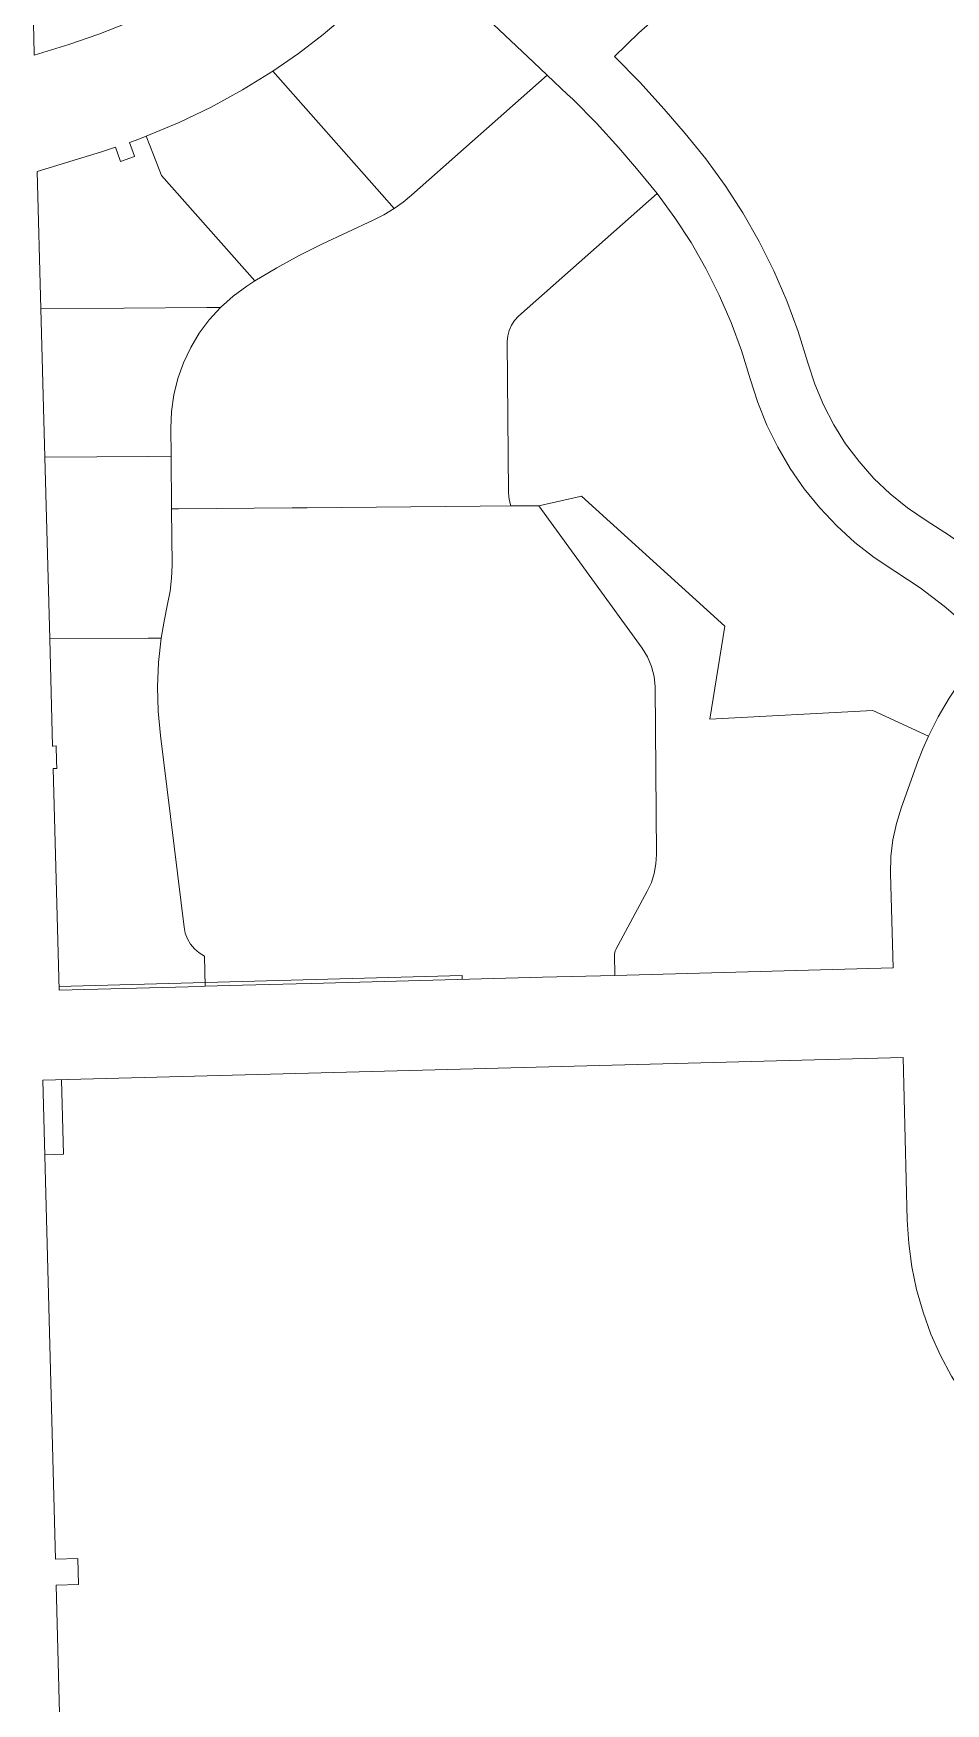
# Model space of a CAD drawing. Header units: feet. Extents: x 865220 to 2841409, y -2240498 to 948907.
# Drawn here: x 2828234 to 2829455, y 944802 to 947038 of the extents above; entities that cross this region are included whole.
import ezdxf

# ---------------------------------------------------------------- set-up
doc = ezdxf.new("R2010")
doc.units = ezdxf.units.FT
doc.header["$LTSCALE"] = 0.015
doc.header["$MEASUREMENT"] = 0
doc.layers.add('Dakota County Parcels', color=7, linetype='Continuous')

msp = doc.modelspace()

# ---------------------------------------------------------------- linework, layer by layer
at = {"layer": 'Dakota County Parcels', "lineweight": 5}
for p, q in [((2828235.3, 947008.7), (2828281.4, 947022.8)), ((2828554.5, 946987.4), (2828700.6, 946822)), ((2828921.9, 946982), (2828740.3, 946821.2)), ((2828949.1, 946956.2), (2828921.9, 946982)), ((2828949.1, 946956.2), (2828956, 946949.7)), ((2829078.3, 946936.6), (2829106.5, 946904)), ((2828325.5, 946879.5), (2828344.1, 946885.4)), ((2828344.1, 946885.4), (2828350.6, 946866.5)), ((2829017.7, 946884.5), (2829038.6, 946860.2)), ((2828325.5, 946879.5), (2828239.4, 946853)), ((2828350.6, 946866.5), (2828369.5, 946873)), ((2828244.3, 946669), (2828239.4, 946853)), ((2828530.6, 946706.4), (2828405.7, 946847.7)), ((2829038.6, 946860.2), (2829045.8, 946851.8)), ((2829045.8, 946851.8), (2829069.1, 946823.3)), ((2828700.6, 946822), (2828717, 946803.3)), ((2828883.5, 946659.3), (2829069.1, 946823.3)), ((2828689, 946787.6), (2828620.4, 946755.5)), ((2828530.6, 946706.4), (2828519.7, 946699.4)), ((2828244.3, 946669), (2828466.2, 946670.8)), ((2828249.6, 946470.5), (2828244.3, 946669)), ((2828466.2, 946670.8), (2828484.7, 946671)), ((2828870, 946422.7), (2828868.3, 946625.2)), ((2828418.2, 946509.4), (2828418.5, 946471.9)), ((2828249.6, 946470.5), (2828388.7, 946471.6)), ((2828256, 946227.1), (2828249.6, 946470.5)), ((2828388.7, 946471.6), (2828418.5, 946471.9)), ((2828418.5, 946471.9), (2828419.1, 946401.4)), ((2828910.7, 946405.5), (2828967.8, 946418.3)), ((2828967.8, 946418.3), (2829159.7, 946244.4)), ((2828419.1, 946401.4), (2828419.7, 946326.1)), ((2828600.7, 946402.9), (2828580.7, 946402.7)), ((2828832, 946404.8), (2828600.7, 946402.9)), ((2828873, 946405.2), (2828832, 946404.8)), ((2828910.7, 946405.5), (2828873, 946405.2)), ((2829049, 946215), (2828910.7, 946405.5)), ((2829159.7, 946244.4), (2829139.3, 946119.8)), ((2828256, 946227.1), (2828387.9, 946228.2)), ((2828259.8, 946083.8), (2828256, 946227.1)), ((2828387.9, 946228.2), (2828405.3, 946228.4)), ((2829068, 945938.6), (2829066.1, 946162.9)), ((2829139.3, 946119.8), (2829357.8, 946131.3)), ((2829357.8, 946131.3), (2829432, 946097.1)), ((2828404.1, 946097.7), (2828435.8, 945841.3)), ((2829395.8, 946001.8), (2829417.9, 946062.9)), ((2828260.6, 946053.8), (2828265.6, 946053.9)), ((2828268.5, 945757.1), (2828260.6, 946053.8)), ((2829384.8, 945786.7), (2829381.4, 945913.2)), ((2829013.6, 945811.6), (2829055.8, 945889.7)), ((2828463.1, 945802.7), (2828464.1, 945762.2)), ((2829012.3, 945776.8), (2829012, 945805.3)), ((2828268.3, 945762.1), (2828808.1, 945776.4)), ((2828606, 945766), (2828586, 945765.5)), ((2828915.3, 945774.2), (2828606, 945766)), ((2828808.1, 945776.4), (2828808.2, 945771.4)), ((2829012.3, 945776.8), (2828915.3, 945774.2)), ((2829384.8, 945786.7), (2829012.3, 945776.8)), ((2828458.7, 945762.1), (2828268.5, 945757.1)), ((2828464.1, 945762.2), (2828458.7, 945762.1)), ((2828496.2, 945763.1), (2828464.1, 945762.2)), ((2828586, 945765.5), (2828496.2, 945763.1)), ((2828246.7, 945636.5), (2829398, 945667)), ((2829398, 945667), (2829403.7, 945449.2)), ((2828263.7, 944995.3), (2828246.7, 945636.5)), ((2828271.7, 945637.1), (2828274.3, 945537.2)), ((2828249.3, 945536.5), (2828274.3, 945537.2)), ((2828293.7, 944996.1), (2828263.7, 944995.3)), ((2828294.6, 944961.1), (2828293.7, 944996.1)), ((2828264.6, 944960.4), (2828294.6, 944961.1)), ((2828274.5, 944588.8), (2828264.6, 944960.4))]:
    msp.add_line(p, q, dxfattribs=at)
for points in [[(2828281.4, 947022.8), (2828321.9, 947036.6), (2828361.6, 947052.6), (2828400.2, 947070.9), (2828437.8, 947091.4), (2828474.1, 947114), (2828509, 947138.7), (2828542.5, 947165.3), (2828574.4, 947193.8), (2828604.5, 947224.1), (2828632.9, 947256.1)], [(2828741.5, 947152.3), (2828713.7, 947121.2), (2828684.4, 947091.5), (2828653.8, 947063.3), (2828621.9, 947036.4), (2828588.8, 947011.1), (2828554.5, 946987.4)], [(2828921.9, 946982), (2828904.1, 946998.7), (2828741.5, 947152.3)], [(2829113.8, 947097.1), (2829078.4, 947068.7), (2829044.3, 947038.7), (2829011.7, 947007.1)], [(2828234.2, 947049.4), (2828234.6, 947033.2), (2828235.3, 947008.7)], [(2829011.7, 947007.1), (2829045.9, 946972.6), (2829078.3, 946936.6)], [(2828554.5, 946987.4), (2828514, 946962.2), (2828472.2, 946939.3), (2828429.2, 946918.6), (2828385.3, 946900.2)], [(2828956, 946949.7), (2828987.6, 946917.8), (2829017.7, 946884.5)], [(2828385.3, 946900.2), (2828375.4, 946896.4), (2828363, 946891.9)], [(2828369.5, 946873), (2828369.3, 946873.4), (2828363, 946891.9)], [(2828405.7, 946847.7), (2828395, 946875.1), (2828385.3, 946900.2)], [(2829106.5, 946904), (2829134.2, 946869.9), (2829160, 946834.4), (2829183.8, 946797.5), (2829205.5, 946759.4), (2829225.1, 946720.1), (2829242.5, 946679.8), (2829257.7, 946638.6), (2829270.6, 946596.7)], [(2828740.3, 946821.2), (2828729, 946811.9), (2828717, 946803.3)], [(2829069.1, 946823.3), (2829092.6, 946791.1), (2829114.4, 946757.7), (2829134.2, 946723.1), (2829152.1, 946687.4), (2829168, 946650.8), (2829181.8, 946613.4), (2829193.5, 946575.3)], [(2828717, 946803.3), (2828703.3, 946794.9), (2828689, 946787.6)], [(2828620.4, 946755.5), (2828589.8, 946740.4), (2828559.8, 946724), (2828530.6, 946706.4)], [(2828519.7, 946699.4), (2828501.5, 946686.1), (2828484.7, 946671)], [(2828484.7, 946671), (2828469.6, 946654.4), (2828456.2, 946636.4), (2828444.7, 946617.2), (2828435.1, 946596.9), (2828427.6, 946575.8), (2828422.3, 946554), (2828419.1, 946531.8), (2828418.2, 946509.4)], [(2828868.3, 946625.2), (2828868.9, 946632.8), (2828870.8, 946640.3), (2828873.9, 946647.3), (2828878.2, 946653.7), (2828883.5, 946659.3)], [(2829270.6, 946596.7), (2829279.8, 946568.1), (2829291.4, 946540.5), (2829305.2, 946513.8), (2829321.1, 946488.5), (2829339.1, 946464.5), (2829359.1, 946442.1), (2829380.8, 946421.4), (2829404.1, 946402.6), (2829429, 946385.8)], [(2829193.5, 946575.3), (2829203.5, 946543.9), (2829215.9, 946513.3), (2829230.4, 946483.7), (2829247.1, 946455.3), (2829265.9, 946428.2), (2829286.7, 946402.6), (2829309.3, 946378.7), (2829333.7, 946356.4), (2829359.6, 946336.1), (2829387, 946317.7)], [(2828870, 946422.7), (2828870.8, 946413.8), (2828873, 946405.2)], [(2828580.7, 946402.7), (2828428.4, 946401.5), (2828419.1, 946401.4)], [(2829429, 946385.8), (2829460.1, 946365.5), (2829490.3, 946343.6), (2829519.2, 946320.2), (2829547, 946295.5), (2829573.5, 946269.3)], [(2828419.7, 946326.1), (2828419.1, 946308.5), (2828417.2, 946291), (2828413.8, 946273.7)], [(2829387, 946317.7), (2829420.8, 946295.4), (2829453.2, 946271.1), (2829484, 946244.8), (2829513.2, 946216.6)], [(2828413.8, 946273.7), (2828409, 946251.1), (2828405.3, 946228.4)], [(2828405.3, 946228.4), (2828401.8, 946195.8), (2828400.4, 946163), (2828401.2, 946130.3), (2828404.1, 946097.7)], [(2829066.1, 946162.9), (2829064.9, 946176.8), (2829061.6, 946190.3), (2829056.2, 946203.2), (2829049, 946215)], [(2829432, 946097.1), (2829445, 946123.1), (2829459.7, 946148.1), (2829476, 946172.1), (2829493.9, 946195), (2829513.2, 946216.6)], [(2828264.8, 946083.9), (2828260.5, 946083.8), (2828259.8, 946083.8)], [(2828265.6, 946053.9), (2828265.3, 946064.2), (2828264.8, 946083.9)], [(2829417.9, 946062.9), (2829424.6, 946080.2), (2829432, 946097.1)], [(2829381.4, 945913.2), (2829381.9, 945935.8), (2829384.5, 945958.2), (2829389.1, 945980.2), (2829395.8, 946001.8)], [(2829055.8, 945889.7), (2829061.2, 945901.2), (2829065, 945913.3), (2829067.3, 945925.9), (2829068, 945938.6)], [(2828435.8, 945841.3), (2828437.4, 945833.3), (2828440.4, 945825.7), (2828444.6, 945818.6), (2828449.8, 945812.3), (2828456.1, 945807), (2828463.1, 945802.7)], [(2829012, 945805.3), (2829012.2, 945807.5), (2829012.7, 945809.6), (2829013.6, 945811.6)], [(2829403.7, 945449.2), (2829405.7, 945417.9), (2829409.9, 945386.8), (2829416.2, 945356.1), (2829424.8, 945326), (2829435.4, 945296.5), (2829448.1, 945267.9), (2829462.9, 945240.2), (2829479.6, 945213.7), (2829498.1, 945188.4), (2829518.3, 945164.5), (2829540.3, 945142.1), (2829563.7, 945121.3)]]:
    msp.add_lwpolyline(points, dxfattribs=at)

doc.saveas('drawing.dxf')
